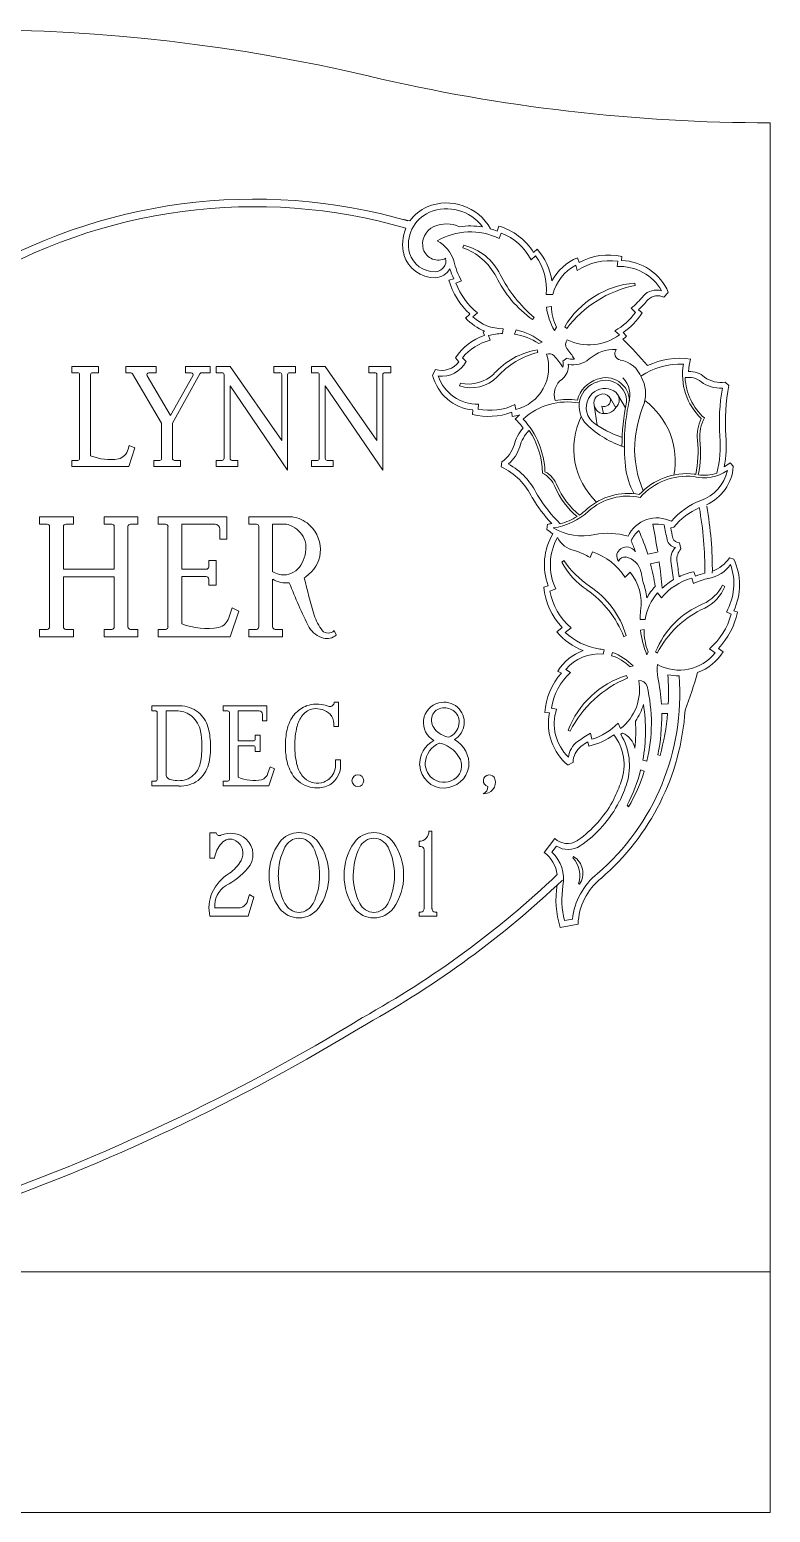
# Model space of a CAD drawing. Header units: inches. Extents: x -10 to 10, y -3 to 15.5.
# Drawn here: x 0.76 to 10, y -3 to 15.5 of the extents above; entities that cross this region are included whole.
import ezdxf

# ---------------------------------------------------------------- set-up
doc = ezdxf.new("R2010")
doc.units = ezdxf.units.IN
doc.header["$MEASUREMENT"] = 0
doc.layers.add('1', color=7, linetype='Continuous')
doc.layers.add('2', color=7, linetype='Continuous')

msp = doc.modelspace()

# ---------------------------------------------------------------- linework, layer by layer
at = {"color": 7, "linetype": 'Continuous', "lineweight": 5}
for p, q in [((10, 0), (10, 14.337)), ((6.593, 12.986), (6.614, 13.049)), ((6.644, 12.961), (6.618, 12.894)), ((7.073, 12.678), (7.017, 12.626)), ((7.049, 12.719), (7.092, 12.761)), ((7.595, 12.654), (7.616, 12.595)), ((8.09, 12.544), (8.097, 12.611)), ((8.15, 12.671), (8.145, 12.618)), ((7.592, 12.496), (7.573, 12.562)), ((5.991, 12.374), (6.053, 12.391)), ((6.15, 12.367), (6.08, 12.335)), ((8.728, 12.222), (8.674, 12.161)), ((7.288, 12.195), (7.205, 12.197)), ((7.27, 12.045), (7.209, 12.038)), ((6.2, 11.902), (6.253, 11.952)), ((6.348, 11.967), (6.292, 11.916)), ((8.317, 11.97), (8.266, 12.023)), ((8.358, 12.006), (8.402, 11.967)), ((6.434, 11.682), (6.42, 11.729)), ((6.486, 11.683), (6.506, 11.626)), ((6.669, 11.769), (6.66, 11.709)), ((6.81, 11.7), (6.831, 11.753)), ((7.308, 11.747), (7.334, 11.786)), ((8.119, 11.693), (8.061, 11.743)), ((8.164, 11.72), (8.206, 11.674)), ((7.154, 11.6), (7.113, 11.585)), ((1.289, 11.22), (1.289, 11.298)), ((1.289, 11.298), (1.622, 11.298)), ((1.622, 11.298), (1.622, 11.22)), ((1.964, 11.219), (1.964, 11.298)), ((1.964, 11.298), (2.342, 11.298)), ((2.342, 11.298), (2.342, 11.219)), ((2.707, 11.219), (2.707, 11.298)), ((2.707, 11.298), (3.016, 11.298)), ((3.016, 11.298), (3.016, 11.219)), ((3.09, 11.22), (3.09, 11.298)), ((3.09, 11.298), (3.264, 11.298)), ((3.264, 11.298), (3.907, 10.373)), ((3.808, 11.22), (3.808, 11.298)), ((3.808, 11.298), (4.08, 11.298)), ((4.08, 11.298), (4.08, 11.22)), ((4.277, 11.22), (4.277, 11.298)), ((4.277, 11.298), (4.45, 11.298)), ((4.45, 11.298), (5.094, 10.373)), ((4.994, 11.22), (4.994, 11.298)), ((4.994, 11.298), (5.266, 11.298)), ((5.266, 11.298), (5.266, 11.22)), ((6.117, 11.357), (6.073, 11.405)), ((6.162, 11.407), (6.206, 11.36)), ((7.414, 11.364), (7.464, 11.399)), ((1.364, 11.22), (1.289, 11.22)), ((1.387, 10.152), (1.387, 11.195)), ((1.524, 11.195), (1.524, 10.184)), ((1.622, 11.22), (1.549, 11.22)), ((2.025, 11.219), (1.964, 11.219)), ((2.41, 10.589), (2.046, 11.206)), ((2.228, 11.179), (2.521, 10.686)), ((2.342, 11.219), (2.249, 11.219)), ((2.521, 10.686), (2.798, 11.181)), ((2.888, 11.206), (2.546, 10.589)), ((2.777, 11.219), (2.707, 11.219)), ((3.016, 11.219), (2.91, 11.219)), ((3.165, 11.22), (3.09, 11.22)), ((3.189, 10.152), (3.189, 11.195)), ((3.882, 11.22), (3.808, 11.22)), ((3.907, 10.373), (3.907, 11.195)), ((3.981, 11.195), (3.981, 10.002)), ((4.08, 11.22), (4.006, 11.22)), ((4.352, 11.22), (4.277, 11.22)), ((4.376, 10.152), (4.376, 11.195)), ((5.069, 11.22), (4.994, 11.22)), ((5.094, 10.373), (5.094, 11.195)), ((5.168, 11.195), (5.168, 10.002)), ((5.266, 11.22), (5.193, 11.22)), ((5.788, 11.19), (5.825, 11.261)), ((9.438, 11.101), (9.483, 11.062)), ((3.981, 10.002), (3.264, 11.057)), ((3.264, 11.057), (3.264, 10.152)), ((5.168, 10.002), (4.45, 11.057)), ((4.45, 11.057), (4.45, 10.152)), ((6.287, 10.7), (6.291, 10.754)), ((6.362, 10.826), (6.355, 10.765)), ((6.815, 10.822), (6.826, 10.759)), ((2.41, 10.152), (2.41, 10.589)), ((2.546, 10.589), (2.546, 10.152)), ((6.782, 10.672), (6.775, 10.725)), ((1.992, 10.264), (2.007, 10.31)), ((2.076, 10.282), (2, 10.048)), ((2.007, 10.31), (2.076, 10.282)), ((1.289, 10.048), (1.289, 10.126)), ((1.289, 10.126), (1.364, 10.126)), ((2, 10.048), (1.289, 10.048)), ((2.311, 10.048), (2.311, 10.126)), ((2.311, 10.126), (2.386, 10.126)), ((2.645, 10.048), (2.311, 10.048)), ((2.571, 10.126), (2.645, 10.126)), ((2.645, 10.126), (2.645, 10.048)), ((3.09, 10.048), (3.09, 10.126)), ((3.09, 10.126), (3.165, 10.126)), ((3.362, 10.048), (3.09, 10.048)), ((3.289, 10.126), (3.362, 10.126)), ((3.362, 10.126), (3.362, 10.048)), ((4.277, 10.048), (4.277, 10.126)), ((4.277, 10.126), (4.352, 10.126)), ((4.549, 10.048), (4.277, 10.048)), ((4.475, 10.126), (4.549, 10.126)), ((4.549, 10.126), (4.549, 10.048)), ((6.645, 10.046), (6.653, 10.109)), ((9.501, 10.093), (9.539, 10.048)), ((0.888, 9.329), (0.888, 9.423)), ((0.888, 9.423), (1.31, 9.423)), ((0.983, 9.329), (0.888, 9.329)), ((1.013, 8.048), (1.013, 9.299)), ((1.185, 9.299), (1.185, 8.768)), ((1.31, 9.329), (1.217, 9.329)), ((1.31, 9.423), (1.31, 9.329)), ((1.694, 9.329), (1.694, 9.423)), ((1.694, 9.423), (2.115, 9.423)), ((1.787, 9.329), (1.694, 9.329)), ((1.818, 8.768), (1.818, 9.299)), ((1.99, 9.299), (1.99, 8.048)), ((2.115, 9.329), (2.021, 9.329)), ((2.115, 9.423), (2.115, 9.329)), ((2.365, 9.329), (2.365, 9.423)), ((2.365, 9.423), (3.224, 9.423)), ((2.459, 9.329), (2.365, 9.329)), ((2.489, 8.048), (2.489, 9.299)), ((3.076, 9.33), (2.662, 9.33)), ((2.662, 9.33), (2.662, 8.768)), ((3.137, 9.143), (3.137, 9.267)), ((3.224, 9.423), (3.224, 9.143)), ((3.497, 9.329), (3.497, 9.423)), ((3.497, 9.423), (4.013, 9.423)), ((3.592, 9.329), (3.497, 9.329)), ((3.622, 8.048), (3.622, 9.299)), ((3.967, 9.33), (3.794, 9.33)), ((3.794, 9.33), (3.794, 8.736)), ((7.212, 9.265), (7.221, 9.328)), ((8.795, 9.291), (8.758, 9.284)), ((3.224, 9.143), (3.137, 9.143)), ((8.869, 9.097), (8.885, 9.02)), ((7.784, 8.985), (7.752, 8.914)), ((8.472, 8.955), (8.595, 8.982)), ((9.489, 8.911), (9.543, 8.895)), ((1.185, 8.768), (1.818, 8.768)), ((2.662, 8.768), (2.965, 8.768)), ((2.997, 8.798), (2.997, 8.876)), ((2.997, 8.876), (3.091, 8.876)), ((3.091, 8.876), (3.091, 8.568)), ((8.251, 8.731), (8.19, 8.667)), ((8.614, 8.86), (8.506, 8.834)), ((9.046, 8.737), (9.068, 8.681)), ((1.818, 8.673), (1.185, 8.673)), ((1.185, 8.673), (1.185, 8.048)), ((1.818, 8.048), (1.818, 8.673)), ((2.965, 8.676), (2.662, 8.676)), ((2.662, 8.676), (2.662, 8.087)), ((2.997, 8.568), (2.997, 8.646)), ((3.091, 8.568), (2.997, 8.568)), ((3.794, 8.642), (3.794, 8.048)), ((7.175, 8.544), (7.228, 8.562)), ((7.325, 8.522), (7.252, 8.495)), ((9.044, 8.59), (9.02, 8.655)), ((8.643, 8.409), (8.594, 8.475)), ((3.247, 8.163), (3.288, 8.285)), ((3.373, 8.244), (3.263, 7.923)), ((3.288, 8.285), (3.373, 8.244)), ((8.439, 8.142), (8.375, 8.142)), ((9.513, 8.205), (9.453, 8.234)), ((9.544, 8.249), (9.593, 8.23)), ((0.888, 7.923), (0.888, 8.017)), ((0.888, 8.017), (0.983, 8.017)), ((1.217, 8.017), (1.31, 8.017)), ((1.31, 8.017), (1.31, 7.923)), ((1.694, 7.923), (1.694, 8.017)), ((1.694, 8.017), (1.787, 8.017)), ((2.021, 8.017), (2.115, 8.017)), ((2.115, 8.017), (2.115, 7.923)), ((2.365, 7.923), (2.365, 8.017)), ((2.365, 8.017), (2.459, 8.017)), ((3.497, 7.923), (3.497, 8.017)), ((3.497, 8.017), (3.592, 8.017)), ((3.826, 8.017), (3.919, 8.017)), ((3.919, 8.017), (3.919, 7.923)), ((4.562, 8.001), (4.586, 7.947)), ((7.337, 7.988), (7.404, 8.041)), ((7.515, 8.037), (7.442, 7.98)), ((8.426, 8.015), (8.381, 8.007)), ((1.31, 7.923), (0.888, 7.923)), ((2.115, 7.923), (1.694, 7.923)), ((3.263, 7.923), (2.365, 7.923)), ((3.919, 7.923), (3.497, 7.923)), ((9.313, 7.726), (9.242, 7.773)), ((9.353, 7.78), (9.412, 7.737)), ((7.927, 7.762), (7.917, 7.708)), ((8.02, 7.687), (8.032, 7.729)), ((8.461, 7.7), (8.476, 7.738)), ((7.395, 7.472), (7.348, 7.496)), ((7.449, 7.516), (7.507, 7.481)), ((8.288, 7.561), (8.25, 7.548)), ((2.287, 7), (2.287, 7.063)), ((2.287, 7.063), (2.668, 7.063)), ((3.178, 7), (3.178, 7.063)), ((3.178, 7.063), (3.722, 7.063)), ((3.722, 7.063), (3.722, 6.876)), ((4.561, 7.096), (4.561, 7.107)), ((4.561, 7.107), (4.617, 7.107)), ((4.617, 7.107), (4.617, 6.805)), ((7.269, 7.033), (7.335, 7.022)), ((8.728, 7.088), (8.641, 7.084)), ((2.336, 7), (2.287, 7)), ((2.356, 6.146), (2.356, 6.98)), ((2.618, 7.001), (2.466, 7.001)), ((2.466, 7.001), (2.466, 6.214)), ((3.237, 7), (3.178, 7)), ((3.256, 6.146), (3.256, 6.98)), ((3.628, 7.001), (3.366, 7.001)), ((3.366, 7.001), (3.366, 6.626)), ((3.667, 6.876), (3.667, 6.959)), ((3.722, 6.876), (3.667, 6.876)), ((7.246, 6.974), (7.188, 6.981)), ((8.101, 6.847), (8.133, 6.779)), ((8.646, 6.966), (8.72, 6.969)), ((3.578, 6.646), (3.578, 6.698)), ((3.578, 6.698), (3.637, 6.698)), ((3.637, 6.698), (3.637, 6.492)), ((4.556, 6.805), (4.556, 6.841)), ((4.617, 6.805), (4.556, 6.805)), ((7.756, 6.72), (7.775, 6.646)), ((8.158, 6.722), (8.134, 6.708)), ((3.366, 6.626), (3.558, 6.626)), ((3.558, 6.564), (3.366, 6.564)), ((3.366, 6.564), (3.366, 6.172)), ((3.578, 6.492), (3.578, 6.544)), ((3.637, 6.492), (3.578, 6.492)), ((7.738, 6.561), (7.726, 6.615)), ((3.736, 6.223), (3.762, 6.304)), ((3.762, 6.304), (3.816, 6.277)), ((4.579, 6.325), (4.579, 6.388)), ((4.579, 6.388), (4.642, 6.388)), ((4.642, 6.388), (4.642, 6.325)), ((7.539, 6.356), (7.477, 6.322)), ((8.462, 6.372), (8.409, 6.384)), ((8.625, 6.444), (8.599, 6.453)), ((2.287, 6.063), (2.287, 6.125)), ((2.287, 6.125), (2.336, 6.125)), ((3.178, 6.063), (3.178, 6.125)), ((3.178, 6.125), (3.237, 6.125)), ((3.816, 6.277), (3.747, 6.063)), ((8.428, 6.247), (8.382, 6.263)), ((2.623, 6.063), (2.287, 6.063)), ((3.747, 6.063), (3.178, 6.063)), ((8.215, 5.822), (8.233, 5.804)), ((3.012, 5.161), (3.012, 5.48)), ((3.012, 5.48), (3.091, 5.48)), ((5.622, 5.309), (5.622, 5.373)), ((5.741, 5.5), (5.781, 5.5)), ((5.781, 5.5), (5.781, 4.532)), ((7.182, 5.233), (7.314, 5.407)), ((5.642, 5.309), (5.622, 5.309)), ((5.682, 4.532), (5.682, 5.266)), ((7.335, 5.312), (7.277, 5.236)), ((7.538, 5.169), (7.548, 5.182)), ((3.071, 5.161), (3.012, 5.161)), ((7.622, 4.836), (7.608, 4.843)), ((3.482, 4.629), (3.506, 4.708)), ((3.558, 4.677), (3.487, 4.438)), ((3.506, 4.708), (3.558, 4.677)), ((3.071, 4.542), (3.369, 4.542)), ((5.622, 4.438), (5.622, 4.489)), ((5.622, 4.489), (5.642, 4.489)), ((5.82, 4.489), (5.84, 4.489)), ((5.84, 4.489), (5.84, 4.438)), ((3.487, 4.438), (3.012, 4.438)), ((5.84, 4.438), (5.622, 4.438)), ((7.603, 4.34), (7.379, 4.299)), ((7.432, 4.384), (7.533, 4.402)), ((-10, 0), (10, 0))]:
    msp.add_line(p, q, dxfattribs=at)
at = {"color": 7, "linetype": 'Continuous', "lineweight": 0}
msp.add_circle((4.857, 6.129), 0.0738, dxfattribs=at)
at = {"color": 7, "linetype": 'Continuous', "lineweight": 5}
for centre, radius, start, end in [((0, -6.299), 21.799, 76.7399, 103.2601), ((10.012, 36.239), 21.902, 256.7706, 269.9681), ((5.965, 12.715), 0.623, 28.6901, 113.0705), ((4.181, 7.607), 5.663, 76.4721, 77.5719), ((5.923, 12.822), 0.435, 113.4895, 194.7384), ((5.923, 12.822), 0.508, 113.4704, 145.1204), ((5.965, 12.715), 0.55, 36.0046, 112.9987), ((5.923, 12.822), 0.508, 156.6109, 195.0485), ((5.905, 12.824), 0.241, 114.6073, 195.594), ((5.963, 12.684), 0.392, 65.4662, 113.8715), ((6.259, 12.156), 0.821, 64.0465, 120.2943), ((6.259, 12.161), 0.89, 80.2978, 98.6144), ((6.26, 12.159), 0.891, 68.0947, 73.6421), ((6.398, 12.313), 0.767, 32.0002, 73.645), ((6.398, 12.313), 0.694, 26.8331, 69.1871), ((5.657, 12.494), 0.415, 16.8167, 63.1175), ((5.816, 12.806), 0.401, 196.7592, 271.0503), ((5.816, 12.806), 0.328, 196.8047, 271.0454), ((5.86, 12.821), 0.197, 198.5094, 297.8822), ((5.818, 12.616), 0.137, 271.5981, 13.4357), ((6.85, 12.778), 0.812, 191.5949, 210.4282), ((6.508, 12.264), 0.7, 354.4577, 36.2509), ((6.552, 12.269), 0.73, 7.6025, 42.3453), ((7.849, 12.053), 0.653, 112.9163, 151.3783), ((8.007, 11.845), 0.772, 83.2825, 122.4529), ((7.988, 11.889), 0.799, 78.3253, 117.8139), ((8.129, 11.968), 0.651, 23.0379, 88.6178), ((5.818, 12.616), 0.211, 271.4368, 331.5655), ((6.881, 12.79), 0.919, 197.4215, 205.7215), ((7.853, 12.05), 0.583, 118.7174, 165.6998), ((8.124, 11.949), 0.596, 29.2748, 93.1872), ((6.887, 12.638), 0.934, 196.3972, 227.2554), ((6.907, 12.656), 0.887, 201.2151, 230.9133), ((8.579, 12.033), 0.217, 72.9502, 137.7066), ((7.984, 12.138), 0.781, 187.3082, 210.0154), ((7.855, 12.052), 0.585, 180.6389, 207.0591), ((7.374, 13.046), 1.357, 311.0755, 320.2867), ((7.366, 13.053), 1.442, 313.4654, 320.3092), ((8.594, 12.011), 0.169, 62.1753, 135.6985), ((6.664, 12.32), 0.624, 222.0255, 248.9206), ((6.663, 12.311), 0.542, 226.825, 270.5985), ((7.68, 12.432), 0.787, 298.9647, 324.0788), ((7.694, 12.411), 0.836, 304.1724, 327.8644), ((6.661, 11.013), 0.707, 108.7487, 146.3021), ((6.666, 11.201), 0.583, 112.9027, 115.0135), ((6.688, 10.938), 0.771, 92.1087, 105.1827), ((6.689, 10.927), 0.783, 57.2178, 81.1233), ((6.674, 11.007), 0.762, 51.0135, 78.1583), ((7.739, 12.209), 0.641, 244.8923, 306.4258), ((7.739, 12.193), 0.698, 307.3314, 311.9975), ((6.678, 10.976), 0.672, 104.8017, 140.1994), ((7.535, 11.573), 0.088, 140.6306, 215.6867), ((6.394, 10.665), 1.37, 31.9587, 38.6764), ((8.051, 11.039), 0.469, 86.6062, 131.4009), ((8.142, 11.458), 0.0806, 142.083, 260.4088), ((4.177, 7.591), 5.68, 40.9026, 45.4416), ((5.904, 11.514), 0.265, 252.6333, 323.7329), ((5.905, 11.512), 0.337, 262.2869, 333.2094), ((6.692, 11.286), 0.544, 284.2646, 17.5942), ((7.241, 11.375), 0.0817, 40.8183, 112.3742), ((6.674, 10.827), 0.87, 32.0095, 43.7082), ((7.274, 11.301), 0.208, 309.8342, 6.5639), ((7.23, 11.332), 0.187, 346.6604, 9.9249), ((7.533, 11.64), 0.251, 254.0171, 275.2779), ((7.546, 11.611), 0.293, 257.126, 311.4358), ((8.072, 11.039), 0.343, 20.8436, 80.487), ((8.883, 10.425), 0.902, 87.9121, 123.4462), ((8.873, 10.446), 0.953, 81.929, 115.0429), ((9.664, 11.196), 0.759, 170.0634, 226.2053), ((9.669, 11.194), 0.691, 163.4944, 176.5211), ((1.362, 11.195), 0.025, 359.9663, 87.0961), ((1.549, 11.195), 0.025, 90.0589, 180.0845), ((2.023, 11.193), 0.0263, 28.3045, 86.191), ((2.252, 11.193), 0.027, 94.6333, 209.1288), ((2.775, 11.193), 0.0263, 331.6339, 86.1294), ((2.909, 11.197), 0.0226, 88.5051, 156.9994), ((3.164, 11.195), 0.025, 359.9663, 87.0962), ((3.88, 11.193), 0.0273, 4.6177, 85.2389), ((4.006, 11.195), 0.025, 90.0589, 180.0844), ((4.351, 11.195), 0.025, 359.9663, 87.0962), ((5.067, 11.193), 0.0273, 4.6177, 85.2389), ((5.193, 11.195), 0.025, 90.0589, 180.0844), ((6.345, 11.324), 0.572, 193.5425, 264.6704), ((6.35, 11.343), 0.517, 198.5469, 271.248), ((7.54, 10.947), 0.235, 124.3771, 198.5327), ((7.951, 10.785), 0.369, 107.0763, 165.4141), ((7.935, 10.8), 0.319, 105.5579, 225.7067), ((7.948, 10.864), 0.294, 0.9346, 111.1054), ((7.943, 10.86), 0.265, 358.4068, 110.5212), ((7.936, 10.939), 0.314, 342.7871, 43.8081), ((8.036, 10.961), 0.409, 341.9555, 29.3774), ((8.982, 10.924), 0.238, 49.2996, 100.6983), ((9.664, 11.196), 0.728, 183.0461, 228.0563), ((8.982, 10.925), 0.311, 50.3707, 90.331), ((9.377, 11.439), 0.412, 234.369, 273.603), ((9.39, 11.462), 0.365, 234.8809, 277.6252), ((11.708, 10.609), 2.343, 169.7038, 184.4423), ((11.761, 10.61), 2.322, 168.7814, 184.3662), ((6.502, 11.466), 0.716, 258.1186, 295.8905), ((7.473, 10.03), 0.825, 79.8467, 132.2291), ((7.474, 10.03), 0.857, 81.9832, 100.5022), ((10.732, 10.315), 2.582, 167.9932, 180.3426), ((10.744, 10.315), 2.564, 168.039, 185.8881), ((9.934, 10.22), 1.629, 157.8629, 176.1444), ((6.489, 11.51), 0.835, 255.9575, 290.0374), ((6.692, 11.266), 0.6, 278.6212, 287.4747), ((7.473, 10.047), 0.882, 132.9308, 137.8461), ((6.161, 9.945), 0.957, 37.6286, 46.5114), ((6.183, 9.953), 1.007, 1.8383, 43.0349), ((8.579, 11.48), 1.255, 226.3426, 251.5046), ((9.607, 10.424), 0.519, 154.4919, 185.0867), ((9.604, 10.425), 0.484, 151.6336, 185.0691), ((7.337, 10.168), 0.553, 139.1954, 164.6051), ((7.336, 10.169), 0.478, 136.2686, 164.6185), ((6.184, 9.954), 0.974, 0.6898, 34.0518), ((7.745, 10.227), 1.354, 348.1778, 6.4026), ((7.754, 10.227), 1.376, 348.1713, 6.4745), ((7.948, 10.317), 1.428, 345.838, 4.4589), ((7.944, 10.317), 1.507, 349.5959, 4.4165), ((1.771, 10.779), 0.644, 247.4592, 279.0909), ((1.823, 10.312), 0.176, 286.4989, 344.2907), ((6.433, 10.43), 0.389, 304.4992, 342.9461), ((6.474, 10.411), 0.418, 308.3703, 343.9743), ((9.674, 10.276), 1.366, 177.735, 202.7953), ((1.362, 10.151), 0.0251, 272.9507, 2.7742), ((2.385, 10.151), 0.0251, 272.9507, 2.7741), ((2.571, 10.151), 0.025, 177.1716, 269.8908), ((3.164, 10.151), 0.0251, 272.9507, 2.7741), ((3.289, 10.151), 0.025, 177.1717, 269.8907), ((4.35, 10.151), 0.0251, 272.9507, 2.7741), ((4.475, 10.151), 0.025, 177.1717, 269.8907), ((6.278, 9.293), 0.838, 25.9389, 64.0054), ((6.275, 9.291), 0.915, 26.0023, 59.963), ((9.157, 10.163), 0.97, 186.5762, 207.9644), ((9.171, 10.43), 0.522, 255.8715, 304.2415), ((8.961, 10.11), 0.516, 289.4319, 347.4516), ((8.974, 10.09), 0.566, 293.8889, 355.728), ((9.165, 10.541), 0.559, 297.6892, 306.838), ((7.033, 9.696), 0.297, 20.0517, 65.1412), ((7.034, 9.696), 0.328, 20.313, 61.6534), ((8.229, 10.196), 0.968, 203.4736, 231.0181), ((8.959, 9.157), 0.803, 83.4106, 137.5534), ((8.96, 9.156), 0.772, 83.8107, 138.868), ((9.286, 10.943), 1.016, 256.6531, 257.734), ((9.286, 10.943), 1.016, 256.6531, 257.734), ((9.17, 10.436), 0.496, 262.0206, 289.1391), ((8.595, 10.585), 1.816, 210.6061, 223.333), ((8.61, 10.597), 1.762, 210.9003, 225.7951), ((8.23, 10.197), 1.001, 203.5104, 230.3907), ((8.222, 8.954), 0.759, 78.9932, 132.1943), ((8.222, 8.953), 0.727, 77.5879, 132.1511), ((9.425, 8.819), 0.856, 109.9644, 140.3453), ((7.169, 10.112), 0.839, 278.5496, 312.3489), ((7.156, 10.129), 0.828, 304.1487, 312.2617), ((9.454, 8.764), 0.843, 113.6853, 141.3266), ((0.982, 9.299), 0.0308, 1.3974, 88.6026), ((1.216, 9.299), 0.0308, 88.603, 178.6025), ((1.788, 9.299), 0.0308, 1.3975, 91.397), ((2.023, 9.296), 0.0337, 93.3667, 173.8389), ((2.459, 9.299), 0.0308, 1.3975, 88.6026), ((3.073, 9.266), 0.0641, 0.9347, 87.6847), ((3.591, 9.299), 0.0308, 1.3975, 88.6026), ((3.884, 8.998), 0.342, 62.464, 75.9225), ((3.981, 9.015), 0.409, 53.7364, 85.5108), ((3.896, 9.014), 0.322, 18.8909, 63.0807), ((3.966, 9.008), 0.424, 1.1569, 52.5993), ((7.653, 9.803), 0.696, 230.6853, 238.2857), ((7.047, 10.356), 1.043, 279.6028, 282.5425), ((7.652, 9.865), 0.683, 238.4008, 283.381), ((7.17, 10.109), 0.803, 285.2434, 301.6857), ((8.586, 9.009), 0.399, 63.2316, 154.6619), ((8.586, 8.984), 0.349, 130.1887, 156.4338), ((5.907, 8.156), 2.686, 17.3064, 24.0445), ((8.585, 8.985), 0.347, 74.985, 98.5792), ((0.876, 7.777), 7.813, 8.8788, 11.4591), ((1.784, 7.828), 7.051, 10.6946, 12.2215), ((3.079, 8.096), 5.802, 10.5139, 11.8219), ((3.802, 9.036), 0.407, 332.0757, 11.6641), ((7.953, 8.824), 0.77, 149.8415, 199.8705), ((7.954, 8.824), 0.697, 150.7437, 205.6652), ((7.616, 9.295), 0.3, 205.689, 259.1296), ((7.976, 8.333), 0.883, 73.5786, 100.8406), ((6.089, 8.234), 2.351, 18.6665, 22.2275), ((8.837, 9.167), 0.129, 193.8406, 260.8914), ((8.869, 9.188), 0.0915, 201.9531, 270.2206), ((3.981, 9.015), 0.409, 310.6673, 0.2374), ((7.337, 8.244), 0.788, 58.2453, 73.6294), ((7.512, 8.22), 0.812, 33.3298, 70.407), ((8.192, 8.933), 0.106, 121.2386, 216.598), ((8.184, 8.837), 0.0839, 80.0994, 157.4762), ((8.208, 8.914), 0.131, 33.8486, 122.6027), ((8.146, 8.679), 0.247, 12.9224, 77.7594), ((8.973, 8.892), 0.215, 136.5224, 186.8099), ((9.032, 8.886), 0.199, 137.6214, 182.8695), ((9.133, 9.142), 0.425, 289.8085, 326.9976), ((8.872, 8.571), 0.745, 334.4102, 25.7756), ((2.966, 8.798), 0.0308, 268.6027, 358.6028), ((3.943, 8.991), 0.295, 239.807, 274.7137), ((3.914, 8.969), 0.277, 281.0475, 333.5338), ((3.866, 9.15), 0.586, 303.2021, 310.5376), ((7.781, 8.345), 0.608, 351.0322, 39.3584), ((6.062, 8.213), 2.383, 9.3926, 12.6214), ((5.951, 8.166), 2.641, 8.4199, 14.6433), ((0.518, 7.725), 8.175, 5.6466, 7.9785), ((1.913, 7.745), 6.938, 7.3902, 9.3055), ((2.206, 7.787), 6.716, 7.5953, 9.3262), ((9.209, 7.949), 0.804, 101.7022, 115.5304), ((9.382, 7.906), 0.837, 103.7173, 112.0375), ((9.164, 9.061), 0.413, 279.6942, 325.1643), ((8.833, 8.584), 0.712, 330.5087, 19.7973), ((2.966, 8.645), 0.0308, 1.3972, 91.3973), ((3.965, 8.935), 0.339, 239.8116, 258.3394), ((3.962, 9.059), 0.461, 261.8278, 274.8991), ((10.091, 10.974), 6.536, 201.3059, 206.6761), ((13.144, 10.817), 9.212, 193.5426, 196.5278), ((8, 8.616), 0.828, 185.0255, 223.99), ((7.784, 8.346), 0.679, 5.4171, 22.1492), ((9.171, 8.002), 0.82, 137.8228, 150.1751), ((9.209, 7.951), 0.729, 105.0395, 141.0255), ((9.21, 7.951), 0.803, 121.2355, 133.8845), ((9.385, 7.896), 0.773, 101.2816, 116.1686), ((8.03, 8.637), 0.791, 190.3453, 229.3388), ((9.165, 8.006), 0.739, 140.6718, 169.3794), ((3.075, 8.212), 0.179, 285.529, 344.0538), ((4.953, 8.407), 0.675, 198.2317, 216.9944), ((9.495, 8.125), 1.12, 173.5582, 179.1177), ((8.615, 8.468), 0.936, 312.06, 343.6663), ((8.633, 8.452), 0.985, 316.9488, 346.9578), ((0.982, 8.048), 0.0308, 271.3971, 1.3973), ((1.216, 8.048), 0.0308, 178.6029, 271.3972), ((1.788, 8.048), 0.0308, 268.6028, 1.3971), ((2.023, 8.05), 0.0334, 183.2155, 266.7845), ((2.459, 8.048), 0.0308, 271.3972, 1.3971), ((2.975, 8.886), 0.859, 248.6038, 279.8642), ((3.591, 8.048), 0.0308, 271.3972, 1.3971), ((3.825, 8.048), 0.0308, 178.6027, 271.3973), ((4.516, 8.213), 0.317, 213.0369, 253.9976), ((4.488, 8.073), 0.103, 223.9334, 316.0666), ((7.942, 8.482), 0.78, 219.2687, 249.3821), ((7.991, 8.57), 0.807, 227.0843, 260.3556), ((9.481, 8.127), 1.106, 186.2478, 202.7517), ((9.169, 8.006), 0.743, 179.2912, 201.1344), ((4.472, 8.07), 0.168, 254.9568, 312.8588), ((7.756, 7.026), 0.755, 76.9254, 82.3771), ((7.862, 7.183), 0.601, 108.8997, 148.6174), ((7.864, 7.17), 0.54, 84.3111, 140.1547), ((7.864, 7.17), 0.541, 44.3376, 73.1945), ((7.757, 7.033), 0.749, 44.8568, 68.4172), ((8.865, 8.082), 0.573, 241.7209, 321.5331), ((8.865, 8.084), 0.648, 290.5794, 327.589), ((8.026, 6.917), 0.841, 138.7126, 175.6509), ((8.019, 6.923), 0.757, 132.5468, 171.6824), ((5.914, 7.208), 2.956, 310.6933, 4.4135), ((9.299, 7.511), 0.709, 174.5894, 187.8483), ((6.226, 6.927), 2.421, 3.7284, 11.619), ((8.865, 8.085), 0.649, 257.3786, 269.6813), ((5.758, 7.23), 2.973, 357.2569, 4.2714), ((7.742, 7.27), 0.628, 308.5564, 10.1234), ((8.365, 7.277), 0.103, 17.4476, 92.9289), ((6.477, 6.843), 2.04, 346.6324, 13.1794), ((2.631, 6.681), 0.383, 47.4784, 84.5106), ((4.387, 6.656), 0.441, 111.8885, 136.2103), ((4.337, 6.727), 0.357, 91.0848, 108.8164), ((4.341, 6.634), 0.45, 71.1475, 91.3381), ((4.509, 7.108), 0.0532, 245.197, 346.6267), ((5.929, 6.853), 0.255, 104.0839, 241.1742), ((5.924, 6.887), 0.15, 93.7055, 159.8523), ((5.932, 6.857), 0.252, 48.718, 105.0547), ((5.931, 6.825), 0.213, 51.7856, 94.4332), ((5.931, 6.858), 0.252, 300.9652, 48.288), ((7.743, 7.269), 0.7, 325.3615, 344.3721), ((6.416, 6.757), 2.028, 349.4088, 9.1936), ((2.336, 6.98), 0.02, 359.9155, 89.9412), ((2.602, 6.719), 0.282, 49.2396, 86.7235), ((2.578, 6.686), 0.323, 10.4843, 49.8389), ((2.599, 6.678), 0.408, 13.9738, 44.4212), ((3.236, 6.98), 0.02, 359.9663, 87.0962), ((3.625, 6.959), 0.0418, 359.5634, 86.1211), ((4.419, 6.673), 0.453, 140.606, 168.5785), ((4.486, 6.7), 0.402, 142.4331, 164.8632), ((4.333, 6.825), 0.204, 98.5548, 144.0325), ((4.334, 6.774), 0.255, 45.8943, 97.0714), ((4.382, 6.841), 0.174, 0.1327, 41.9721), ((5.96, 6.887), 0.184, 163.4285, 218.4647), ((5.948, 6.865), 0.171, 349.7454, 48.09), ((7.903, 6.84), 0.67, 168.4184, 230.5347), ((7.889, 6.84), 0.583, 161.798, 225.7423), ((7.544, 7.385), 0.775, 287.3481, 315.9664), ((5.914, 7.208), 3.03, 310.6903, 356.237), ((6.295, 6.757), 2.027, 353.7306, 3.2254), ((6.234, 6.93), 2.412, 348.5891, 0.8621), ((5.785, 7.228), 2.946, 344.5709, 354.9654), ((2.117, 6.583), 0.795, 359.7928, 11.7044), ((2.111, 6.566), 0.908, 0.0884, 13.3917), ((4.748, 6.585), 0.794, 167.0498, 181.4431), ((5.16, 6.561), 1.09, 167.0893, 179.8139), ((6.032, 6.949), 0.279, 219.3586, 261.3222), ((5.925, 6.855), 0.193, 289.4971, 353.8372), ((9.464, 3.86), 3.331, 120.8362, 124.0815), ((7.561, 7.357), 0.816, 282.5295, 306.6103), ((7.569, 6.326), 0.608, 340.1599, 38.2364), ((7.486, 6.316), 0.758, 343.3617, 31.1962), ((8.066, 6.491), 0.248, 10.3097, 68.317), ((1.836, 6.556), 1.077, 348.7502, 1.2685), ((2.195, 6.536), 0.825, 345.7787, 2.1701), ((3.558, 6.645), 0.02, 270.0586, 0.0847), ((3.558, 6.544), 0.02, 359.9153, 89.9414), ((4.748, 6.545), 0.794, 178.5569, 192.9502), ((5.16, 6.569), 1.09, 180.1861, 192.9107), ((5.956, 6.337), 0.329, 117.1073, 182.8374), ((5.987, 6.332), 0.29, 113.3144, 176.1121), ((5.815, 6.287), 0.317, 60.7872, 79.4937), ((5.796, 6.232), 0.375, 25.2977, 62.4264), ((5.895, 6.338), 0.346, 354.2092, 61.3552), ((7.765, 6.388), 0.285, 126.0982, 173.2032), ((7.806, 6.35), 0.266, 128.278, 178.8242), ((9.916, 3.159), 4.092, 122.3567, 123.7862), ((2.42, 6.481), 0.491, 332.6736, 344.11), ((2.577, 6.456), 0.435, 311.4699, 343.5804), ((4.433, 6.464), 0.469, 191.8902, 218.9252), ((4.486, 6.43), 0.402, 195.1368, 217.5669), ((4.367, 6.316), 0.275, 291.3976, 1.7829), ((4.344, 6.327), 0.235, 311.0293, 359.4308), ((5.93, 6.34), 0.303, 183.603, 270.7556), ((5.93, 6.341), 0.233, 177.3159, 238.287), ((5.927, 6.353), 0.316, 271.161, 350.963), ((5.945, 6.315), 0.205, 312.5835, 22.0557), ((2.336, 6.145), 0.02, 270.1092, 2.8284), ((2.531, 6.208), 0.0662, 175.0852, 250.3682), ((2.62, 6.49), 0.361, 252.1621, 281.5943), ((2.62, 6.405), 0.279, 285.0133, 327.5734), ((2.664, 6.419), 0.351, 284.5015, 304.9008), ((3.236, 6.145), 0.0201, 272.9507, 2.7741), ((3.564, 6.651), 0.519, 247.5101, 280.3553), ((3.623, 6.252), 0.116, 287.0425, 345.4784), ((4.348, 6.408), 0.368, 220.5304, 261.8006), ((4.351, 6.338), 0.24, 219.8112, 283.0956), ((4.364, 6.308), 0.207, 281.6895, 310.3662), ((5.93, 6.354), 0.244, 239.8517, 308.8662), ((6.433, 6.106), 0.14, 264.2695, 17.3326), ((6.495, 6.128), 0.0734, 15.7528, 255.1605), ((6.281, 6.763), 1.968, 334.0402, 340.9164), ((6.418, 6.755), 2.025, 332.5521, 345.9191), ((6.491, 6.837), 2.025, 329.3341, 343.0642), ((2.644, 6.421), 0.359, 266.604, 287.515), ((4.35, 6.387), 0.347, 260.9031, 289.7291), ((6.396, 6.045), 0.0811, 285.924, 8.439), ((6.268, 6.769), 2.057, 334.0272, 340.9825), ((6.794, 6.543), 1.485, 304.2328, 332.9479), ((3.131, 5.484), 0.0407, 186.5444, 294.5526), ((3.271, 5.18), 0.294, 49.5253, 114.6084), ((3.265, 5.262), 0.138, 59.5779, 141.7533), ((3.241, 5.222), 0.184, 330.5062, 59.3473), ((3.284, 5.207), 0.265, 318.5095, 47.8429), ((4.124, 5.174), 0.307, 90.241, 142.8572), ((4.132, 5.205), 0.208, 92.4146, 152.8674), ((4.122, 5.174), 0.307, 37.1077, 89.8299), ((4.114, 5.205), 0.208, 27.1339, 87.556), ((5.058, 5.174), 0.307, 90.241, 142.8572), ((5.066, 5.205), 0.208, 92.4146, 152.8674), ((5.056, 5.174), 0.307, 37.1077, 89.8299), ((5.048, 5.205), 0.208, 27.1339, 87.556), ((5.623, 5.492), 0.118, 269.6174, 4.2281), ((7.471, 5.571), 0.226, 226.0941, 301.4793), ((6.793, 6.545), 1.413, 304.3103, 306.6868), ((3.413, 5.116), 0.345, 137.9844, 172.5651), ((4.454, 4.955), 0.703, 144.8812, 180.507), ((4.653, 4.953), 0.787, 153.853, 180.2942), ((3.594, 4.953), 0.786, 359.6685, 26.1548), ((3.793, 4.955), 0.702, 359.4791, 35.1568), ((5.388, 4.955), 0.703, 144.8812, 180.507), ((5.587, 4.953), 0.787, 153.853, 180.2942), ((4.528, 4.953), 0.786, 359.6685, 26.1548), ((4.726, 4.955), 0.702, 359.4791, 35.1568), ((5.641, 5.268), 0.0415, 357.894, 87.8226), ((6.93, 4.901), 0.417, 7.7153, 52.863), ((6.965, 4.902), 0.457, 349.2437, 46.9542), ((7.479, 5.547), 0.276, 238.2909, 303.0696), ((7.418, 4.974), 0.245, 325.8948, 58.2193), ((2.794, 5.633), 0.914, 297.2289, 318.8931), ((2.971, 5.381), 0.497, 304.9205, 329.9239), ((7.287, 4.944), 0.337, 342.5962, 41.766), ((3.563, 4.478), 0.583, 121.8316, 154.7194), ((3.373, 4.564), 0.302, 122.076, 184.2424), ((4.454, 4.942), 0.703, 179.493, 215.1188), ((4.654, 4.945), 0.789, 179.7194, 206.1263), ((3.593, 4.944), 0.787, 333.8659, 0.3178), ((3.793, 4.942), 0.702, 324.8432, 0.5209), ((5.388, 4.942), 0.703, 179.493, 215.1188), ((5.588, 4.945), 0.789, 179.7194, 206.1263), ((4.526, 4.944), 0.787, 333.8659, 0.3178), ((4.726, 4.942), 0.702, 324.8432, 0.5209), ((8.531, 4.647), 1.204, 171.2243, 196.8363), ((8.535, 4.647), 1.134, 171.3834, 193.4556), ((8.373, 4.311), 0.845, 128.9798, 173.76), ((8.373, 4.311), 0.771, 128.9838, 177.7969), ((3.467, 4.544), 0.467, 156.976, 193.1927), ((3.367, 4.661), 0.119, 270.8741, 344.241), ((4.122, 4.721), 0.304, 216.9864, 270.2346), ((4.132, 4.693), 0.208, 207.1891, 267.575), ((4.114, 4.693), 0.208, 272.4543, 332.8096), ((4.124, 4.72), 0.303, 269.7306, 323.0485), ((5.055, 4.721), 0.304, 216.9864, 270.2346), ((5.066, 4.693), 0.208, 207.1891, 267.575), ((5.048, 4.693), 0.208, 272.4543, 332.8096), ((5.058, 4.72), 0.303, 269.7306, 323.0485), ((5.641, 4.531), 0.0417, 272.383, 1.9004), ((5.823, 4.531), 0.0417, 178.1479, 266.1941)]:
    msp.add_arc(centre, radius, start, end, dxfattribs=at)
at = {"layer": '1', "color": 7, "linetype": 'Continuous', "lineweight": 5}
for p, q in [((10, -3), (10, 0)), ((-10, -3), (10, -3))]:
    msp.add_line(p, q, dxfattribs=at)
for centre, radius, start, end in [((3.566, 6.481), 6.904, 73.8886, 121.2101), ((3.566, 6.481), 6.81, 73.8886, 121.2101), ((4.809, 8.765), 4.374, 359.3908, 10.1621), ((4.809, 8.765), 4.468, 359.3909, 10.1619), ((4.168, 8.855), 5.114, 338.8475, 344.3716), ((6.727, 6.6), 1.497, 307.4403, 332.1782), ((-0.887, 13.617), 11.947, 299.0702, 313.5391), ((-0.887, 13.617), 12.041, 299.0702, 313.5391), ((-8.423, 24.941), 25.529, 289.164, 301.4965), ((-8.423, 24.941), 25.623, 289.164, 301.4965)]:
    msp.add_arc(centre, radius, start, end, dxfattribs=at)
at = {"layer": '2', "color": 7, "linetype": 'Continuous', "lineweight": 5}
for p, q in [((6.18, 12.81), (6.165, 12.78)), ((8.309, 12.338), (8.315, 12.309)), ((7.034, 11.882), (7.055, 11.909)), ((7.462, 11.771), (7.436, 11.793)), ((7.099, 11.474), (7.092, 11.503)), ((6.136, 11.089), (6.125, 11.056)), ((8.1, 10.942), (8.193, 10.78)), ((7.804, 10.815), (7.84, 10.566)), ((7.897, 10.802), (7.92, 10.71)), ((8.074, 10.781), (8.007, 10.898)), ((7.399, 8.857), (7.424, 8.877)), ((9.432, 8.553), (9.404, 8.567)), ((8.202, 7.941), (8.174, 7.926)), ((8.569, 7.735), (8.592, 7.722)), ((8.221, 7.41), (8.208, 7.442)), ((7.479, 6.757), (7.504, 6.748))]:
    msp.add_line(p, q, dxfattribs=at)
for centre, radius, start, end in [((5.908, 12.063), 0.761, 27.9157, 70.2757), ((6.022, 12.153), 0.675, 25.5221, 76.4744), ((7.865, 13.042), 1.427, 205.853, 234.3868), ((8.179, 13.233), 1.737, 207.0078, 229.6693), ((8.399, 11.221), 1.12, 94.6227, 149.2927), ((8.602, 10.907), 1.431, 101.5771, 142.8392), ((7.243, 10.593), 0.923, 99.3904, 138.2496), ((7.353, 10.486), 1.019, 104.4016, 137.9821), ((6.271, 11.486), 0.454, 251.3494, 315.6523), ((6.234, 11.54), 0.462, 257.7533, 313.9303), ((7.945, 10.784), 0.241, 141.0894, 225.8194), ((7.933, 10.801), 0.221, 67.2978, 142.6858), ((7.911, 10.847), 0.107, 25.8429, 155.3709), ((7.988, 10.881), 0.128, 318.6149, 76.0725), ((7.93, 10.836), 0.129, 154.5408, 243.6605), ((7.934, 10.882), 0.172, 249.5017, 330.3964), ((7.926, 10.879), 0.0824, 249.9928, 10.1877), ((7.883, 10.121), 0.931, 349.005, 53.6452), ((8.467, 10.269), 0.917, 153.9765, 226.3323), ((8.546, 11.609), 1.26, 232.3649, 251.7908), ((8.239, 9.302), 0.95, 207.9116, 236.5023), ((8.445, 9.577), 1.238, 214.422, 235.529), ((7.144, 7.632), 1.102, 16.2803, 56.9657), ((8.956, 8.792), 0.501, 293.9551, 333.3095), ((8.966, 8.732), 0.499, 295.6828, 339.0711), ((6.981, 7.458), 1.281, 21.4204, 55.1336), ((9.569, 7.341), 1.074, 112.3603, 158.4567), ((9.701, 7.143), 1.252, 114.5145, 152.4606), ((8.546, 6.353), 1.141, 107.2455, 159.2345), ((8.762, 6.105), 1.413, 112.4982, 152.9286)]:
    msp.add_arc(centre, radius, start, end, dxfattribs=at)

doc.saveas('drawing.dxf')
